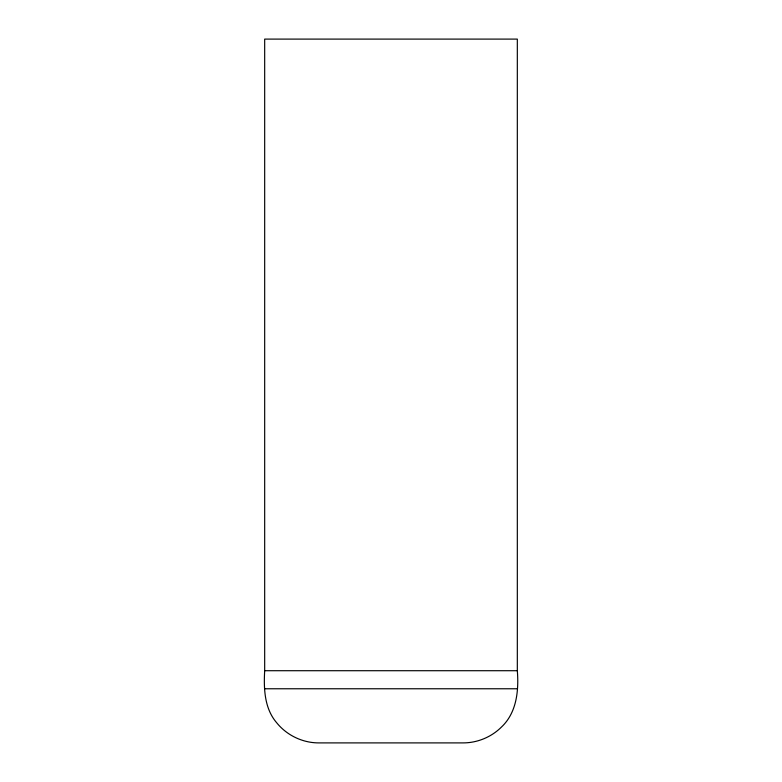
<?xml version="1.0" encoding="UTF-8"?>
<svg xmlns="http://www.w3.org/2000/svg" width="782" height="782" viewBox="0 0 782 782"><rect width="100%" height="100%" fill="white"/><g stroke="black" fill="none" stroke-linecap="round" stroke-linejoin="round"><path stroke-width="1.17" d="M517.322 670.712C518.896 690.467 516.765 712.676 501.467 727.045C491.419 737.074 477.391 742.9 463.188 742.9L318.812 742.9C302.732 742.939 286.906 735.383 276.789 722.881C264.365 708.551 263.661 688.668 264.678 670.712L264.678 39.1L517.322 39.1L517.322 670.712L264.678 670.712M264.678 688.766L517.322 688.766"/></g></svg>
